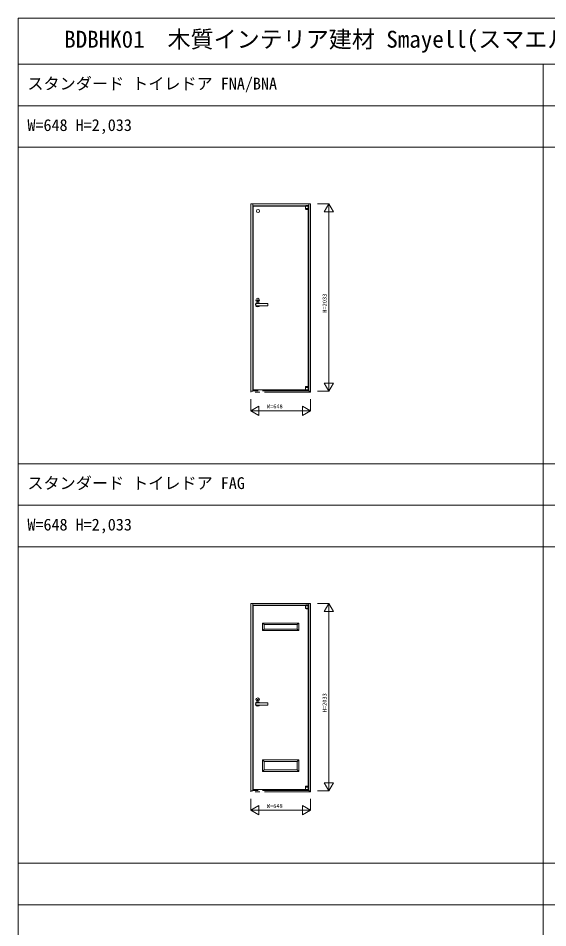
# Model space of a CAD drawing. Units: millimetres, scale not verified. Extents: x -14341 to 14341, y -10000 to 10000.
# Drawn here: x -14340 to -8589, y 130 to 10000 of the extents above; entities that cross this region are included whole.
import ezdxf
from ezdxf.enums import TextEntityAlignment as Align

# ---------------------------------------------------------------- set-up
doc = ezdxf.new("R2010")
doc.units = ezdxf.units.MM
doc.header["$LTSCALE"] = 50
doc.linetypes.add('USER2', pattern=[15, 10, -1, 1, -1, 1, -1])
doc.layers.add('0-0_0', color=7, linetype='Continuous')
for name, color, linetype, lineweight in [('0-1_YKK_F1', 7, 'Continuous', 18), ('0-2_YKK_A1', 4, 'Continuous', 18), ('0-3_YKK_N1', 2, 'Continuous', 18)]:
    doc.layers.add(name, color=color, linetype=linetype, lineweight=lineweight)
doc.styles.add('ＭＳ ゴシック', font='')
doc.styles.get('ＭＳ ゴシック').set_extended_font_data('MS Gothic')

msp = doc.modelspace()

# ---------------------------------------------------------------- linework, layer by layer
at = {"layer": '0-1_YKK_F1'}
for p, q in [((-14340.01, 10000), (14341.01, 10000)), ((-14340.01, -10000), (-14340.01, 10000)), ((-14340.01, 9500), (14159.99, 9500)), ((-8640.01, -10000), (-8640.01, 9500)), ((-14340.01, 9050), (14159.99, 9050)), ((-14340.01, 8600), (14159.99, 8600)), ((-14340.01, 5165), (14159.99, 5165)), ((-14340.01, 4715), (14159.99, 4715)), ((-14340.01, 4265), (14159.99, 4265)), ((-14340.01, 830), (14159.99, 830)), ((-14340.01, 380), (14159.99, 380))]:
    msp.add_line(p, q, dxfattribs=at)
at = {"layer": '0-2_YKK_A1'}
for p, q in [((-11221, 7957.9), (-11221, 7958.8)), ((-11220.1, 7958.8), (-11221, 7958.8)), ((-11221, 7958.8), (-11221, 7933.3)), ((-11221, 7933.3), (-11190, 7933.3)), ((-11221, 7932.3), (-11221, 7931.3)), ((-11221, 7932.3), (-11220.1, 7932.3)), ((-11213.27, 7925), (-11220.6, 7930.5)), ((-11220.4, 7932.3), (-11220.4, 7933.3)), ((-11192.83, 7932.3), (-11220.1, 7932.3)), ((-11219.21, 7960.5), (-11219.21, 7958.8)), ((-11216.91, 7966), (-11216.91, 7969)), ((-11216.91, 7969), (-11190.91, 7969)), ((-11216.91, 7966), (-11190.91, 7966)), ((-11216.91, 7964.22), (-11216.91, 7966)), ((-11216.91, 7965), (-11207.41, 7965)), ((-11207.41, 7966), (-11207.41, 7958.8)), ((-11200.41, 7962), (-11207.41, 7962)), ((-11200.41, 7958.8), (-11200.41, 7966)), ((-11200.41, 7965), (-11190.91, 7965)), ((-11190.91, 7962), (-11200.41, 7962)), ((-11190.61, 7959.1), (-11200.41, 7959.1)), ((-11194.69, 7924.8), (-11191, 7924.8)), ((-11190.35, 7958.8), (-11192.83, 7958.8)), ((-11190.35, 7932.3), (-11192.83, 7932.3)), ((-11192.21, 7924.8), (-11192, 7924.8)), ((-11191.01, 5996.07), (-11191.01, 7924.88)), ((-11190.91, 7966), (-11190.91, 7969)), ((-11190.91, 7966), (-11190.91, 7964.22)), ((-11188.01, 7965), (-11190.91, 7965)), ((-11190.91, 7964.22), (-11190.91, 7962)), ((-11190.91, 7962), (-11188.01, 7962)), ((-11190.61, 7958.8), (-11190.61, 7959.1)), ((-11190.6, 7932.3), (-11190.6, 7933.3)), ((-11190.6, 7932.3), (-11190.6, 7933.3)), ((-11190.35, 7932.3), (-11190, 7932.3)), ((-11190, 7933.3), (-11190, 7958.8)), ((-11190, 7925.8), (-11190, 7932.3)), ((-11186.01, 7964.58), (-11186.01, 7965.5)), ((-11186.01, 7954), (-11186.01, 7960)), ((-11186.01, 7960), (-11183.01, 7960)), ((-11186.01, 6014), (-11186.01, 7960)), ((-11186.01, 7946), (-11186.01, 7952)), ((-11186.01, 7946), (-11186.01, 7916)), ((-11183.01, 7965), (-11183.01, 7961)), ((-11183.01, 7961), (-11183.01, 7960)), ((-11183.01, 7954), (-11183.01, 7960)), ((-11183.01, 7952), (-11183.01, 7946)), ((-11183.01, 7916), (-11183.01, 7946)), ((-11183.01, 7916), (-11183.01, 7910)), ((-11740.01, 6933.98), (-11740.01, 6943.02)), ((-11738.01, 6943.02), (-11740.01, 6943.02)), ((-11740.01, 6933.98), (-11738.01, 6933.98)), ((-11738.01, 6933.98), (-11738.01, 6943.02)), ((-11760.01, 6897.75), (-11760.01, 6903.5)), ((-11760.01, 6887.25), (-11760.01, 6897.75)), ((-11760.01, 6881.5), (-11760.01, 6887.25)), ((-11631.01, 6904.5), (-11759.01, 6904.5)), ((-11759.01, 6880.5), (-11631.01, 6880.5)), ((-11630.01, 6903.5), (-11630.01, 6897.75)), ((-11250.61, 5965.9), (-11250.61, 5966.5)), ((-11244.61, 5965.9), (-11250.61, 5965.9)), ((-11219.21, 5965.9), (-11244.61, 5965.9)), ((-11221.01, 6001.2), (-11221.01, 5993.7)), ((-11190.91, 5993.7), (-11221.01, 5993.7)), ((-11190.91, 5992.7), (-11221.01, 5992.7)), ((-11218.18, 5966.2), (-11220.66, 5966.2)), ((-11220.41, 5993.7), (-11220.41, 5992.7)), ((-11216.32, 6002.2), (-11220.01, 6002.2)), ((-11212.41, 5966.2), (-11218.18, 5966.2)), ((-11211.73, 6002.2), (-11216.32, 6002.2)), ((-11215.41, 5962), (-11215.41, 5959)), ((-11215.41, 5959), (-11183.01, 5959)), ((-11207.01, 6002.2), (-11211.73, 6002.2)), ((-11207.91, 5962.3), (-11207.91, 5962)), ((-11198.38, 6002.2), (-11207.01, 6002.2)), ((-11200.91, 5962), (-11200.91, 5962.3)), ((-11198.87, 6002.2), (-11198.98, 6002.2)), ((-11198.01, 5962.3), (-11198.01, 5964.3)), ((-11190.35, 5995.5), (-11197.73, 6001.95)), ((-11197.34, 5966.2), (-11190.91, 5966.2)), ((-11195.21, 5964.3), (-11195.21, 5966.2)), ((-11191.81, 5965.9), (-11195.21, 5965.9)), ((-11191.81, 5965.9), (-11191.61, 5965.9)), ((-11190.01, 5993.7), (-11190.91, 5993.7)), ((-11190.91, 5966.2), (-11190.01, 5966.2)), ((-11190.61, 5992.7), (-11190.61, 5993.7)), ((-11190.61, 5993.7), (-11190.61, 5992.7)), ((-11190.41, 5962), (-11188.01, 5962)), ((-11190.01, 5993.7), (-11190.01, 5994.75)), ((-11190.01, 5959), (-11187.61, 5959)), ((-11186.01, 6014), (-11186.01, 5964)), ((-11186.01, 6014), (-11183.01, 6014)), ((-11186.01, 5952.5), (-11186.01, 5956.4)), ((-11183.01, 6014), (-11183.01, 5952.5)), ((-11183.01, 5972), (-11183.01, 5970)), ((-11183.01, 5970), (-11183.01, 5964)), ((-11221, 3622.9), (-11221, 3623.8)), ((-11220.1, 3623.8), (-11221, 3623.8)), ((-11221, 3623.8), (-11221, 3598.3)), ((-11221, 3598.3), (-11190, 3598.3)), ((-11221, 3597.3), (-11221, 3596.3)), ((-11221, 3597.3), (-11220.1, 3597.3)), ((-11213.27, 3590), (-11220.6, 3595.5)), ((-11220.4, 3597.3), (-11220.4, 3598.3)), ((-11192.83, 3597.3), (-11220.1, 3597.3)), ((-11219.21, 3625.5), (-11219.21, 3623.8)), ((-11216.91, 3631), (-11216.91, 3634)), ((-11216.91, 3634), (-11190.91, 3634)), ((-11216.91, 3631), (-11190.91, 3631)), ((-11216.91, 3629.22), (-11216.91, 3631)), ((-11216.91, 3630), (-11207.41, 3630)), ((-11207.41, 3631), (-11207.41, 3623.8)), ((-11200.41, 3627), (-11207.41, 3627)), ((-11200.41, 3623.8), (-11200.41, 3631)), ((-11200.41, 3630), (-11190.91, 3630)), ((-11190.91, 3627), (-11200.41, 3627)), ((-11190.61, 3624.1), (-11200.41, 3624.1)), ((-11194.69, 3589.8), (-11191, 3589.8)), ((-11190.35, 3623.8), (-11192.83, 3623.8)), ((-11190.35, 3597.3), (-11192.83, 3597.3)), ((-11192.21, 3589.8), (-11192, 3589.8)), ((-11191.01, 1661.07), (-11191.01, 3589.88)), ((-11190.91, 3631), (-11190.91, 3634)), ((-11190.91, 3631), (-11190.91, 3629.22)), ((-11188.01, 3630), (-11190.91, 3630)), ((-11190.91, 3629.22), (-11190.91, 3627)), ((-11190.91, 3627), (-11188.01, 3627)), ((-11190.61, 3623.8), (-11190.61, 3624.1)), ((-11190.6, 3597.3), (-11190.6, 3598.3)), ((-11190.6, 3597.3), (-11190.6, 3598.3)), ((-11190.35, 3597.3), (-11190, 3597.3)), ((-11190, 3598.3), (-11190, 3623.8)), ((-11190, 3590.8), (-11190, 3597.3)), ((-11186.01, 3629.58), (-11186.01, 3630.5)), ((-11186.01, 3619), (-11186.01, 3625)), ((-11186.01, 3625), (-11183.01, 3625)), ((-11186.01, 1679), (-11186.01, 3625)), ((-11186.01, 3611), (-11186.01, 3617)), ((-11186.01, 3611), (-11186.01, 3581)), ((-11183.01, 3630), (-11183.01, 3626)), ((-11183.01, 3626), (-11183.01, 3625)), ((-11183.01, 3619), (-11183.01, 3625)), ((-11183.01, 3617), (-11183.01, 3611)), ((-11183.01, 3581), (-11183.01, 3611)), ((-11183.01, 3581), (-11183.01, 3575)), ((-11686.51, 3437), (-11686.51, 3355)), ((-11293.51, 3437), (-11686.51, 3437)), ((-11670.51, 3421), (-11686.51, 3437)), ((-11670.51, 3371), (-11686.51, 3355)), ((-11670.51, 3421), (-11670.51, 3371)), ((-11309.51, 3421), (-11670.51, 3421)), ((-11309.51, 3421), (-11293.51, 3437)), ((-11309.51, 3371), (-11293.51, 3355)), ((-11760.01, 2562.75), (-11760.01, 2568.5)), ((-11631.01, 2569.5), (-11759.01, 2569.5)), ((-11740.01, 2598.98), (-11740.01, 2608.02)), ((-11738.01, 2608.02), (-11740.01, 2608.02)), ((-11740.01, 2598.98), (-11738.01, 2598.98)), ((-11738.01, 2598.98), (-11738.01, 2608.02)), ((-11630.01, 2568.5), (-11630.01, 2562.75)), ((-11760.01, 2552.25), (-11760.01, 2562.75)), ((-11760.01, 2546.5), (-11760.01, 2552.25)), ((-11759.01, 2545.5), (-11631.01, 2545.5)), ((-11686.51, 1951), (-11686.51, 1827)), ((-11293.51, 1951), (-11686.51, 1951)), ((-11670.51, 1935), (-11686.51, 1951)), ((-11670.51, 1935), (-11670.51, 1843)), ((-11309.51, 1935), (-11670.51, 1935)), ((-11309.51, 1935), (-11293.51, 1951)), ((-11670.51, 1843), (-11686.51, 1827)), ((-11309.51, 1843), (-11293.51, 1827)), ((-11186.01, 1679), (-11186.01, 1629)), ((-11186.01, 1679), (-11183.01, 1679)), ((-11183.01, 1679), (-11183.01, 1617.5)), ((-11250.61, 1630.9), (-11250.61, 1631.5)), ((-11244.61, 1630.9), (-11250.61, 1630.9)), ((-11219.21, 1630.9), (-11244.61, 1630.9)), ((-11221.01, 1666.2), (-11221.01, 1658.7)), ((-11190.91, 1658.7), (-11221.01, 1658.7)), ((-11190.91, 1657.7), (-11221.01, 1657.7)), ((-11218.18, 1631.2), (-11220.66, 1631.2)), ((-11220.41, 1658.7), (-11220.41, 1657.7)), ((-11216.32, 1667.2), (-11220.01, 1667.2)), ((-11212.41, 1631.2), (-11218.18, 1631.2)), ((-11211.73, 1667.2), (-11216.32, 1667.2)), ((-11215.41, 1627), (-11215.41, 1624)), ((-11215.41, 1624), (-11183.01, 1624)), ((-11207.01, 1667.2), (-11211.73, 1667.2)), ((-11207.91, 1627.3), (-11207.91, 1627)), ((-11198.38, 1667.2), (-11207.01, 1667.2)), ((-11200.91, 1627), (-11200.91, 1627.3)), ((-11198.87, 1667.2), (-11198.98, 1667.2)), ((-11198.01, 1627.3), (-11198.01, 1629.3)), ((-11190.35, 1660.5), (-11197.73, 1666.95)), ((-11197.34, 1631.2), (-11190.91, 1631.2)), ((-11195.21, 1629.3), (-11195.21, 1631.2)), ((-11191.81, 1630.9), (-11195.21, 1630.9)), ((-11191.81, 1630.9), (-11191.61, 1630.9)), ((-11190.01, 1658.7), (-11190.91, 1658.7)), ((-11190.91, 1631.2), (-11190.01, 1631.2)), ((-11190.61, 1657.7), (-11190.61, 1658.7)), ((-11190.61, 1658.7), (-11190.61, 1657.7)), ((-11190.41, 1627), (-11188.01, 1627)), ((-11190.01, 1658.7), (-11190.01, 1659.75)), ((-11190.01, 1624), (-11187.61, 1624)), ((-11186.01, 1617.5), (-11186.01, 1621.4)), ((-11183.01, 1637), (-11183.01, 1635)), ((-11183.01, 1635), (-11183.01, 1629))]:
    msp.add_line(p, q, dxfattribs=at)
at = {"layer": '0-2_YKK_A1', "linetype": 'USER2'}
for p, q in [((-11814.01, 5940.5), (-11814.01, 5952.5)), ((-11794.01, 5952.5), (-11814.01, 5952.5)), ((-11166.01, 5940.5), (-11814.01, 5940.5)), ((-11186.01, 5956), (-11794.01, 5956)), ((-11794.01, 5956), (-11794.01, 5952.5)), ((-11186.01, 5956), (-11186.01, 5952.5)), ((-11186.01, 5952.5), (-11166.01, 5952.5)), ((-11166.01, 5940.5), (-11166.01, 5952.5)), ((-11814.01, 1605.5), (-11814.01, 1617.5)), ((-11794.01, 1617.5), (-11814.01, 1617.5)), ((-11166.01, 1605.5), (-11814.01, 1605.5)), ((-11186.01, 1621), (-11794.01, 1621)), ((-11794.01, 1621), (-11794.01, 1617.5)), ((-11186.01, 1621), (-11186.01, 1617.5)), ((-11186.01, 1617.5), (-11166.01, 1617.5)), ((-11166.01, 1605.5), (-11166.01, 1617.5))]:
    msp.add_line(p, q, dxfattribs=at)
at = {"layer": '0-2_YKK_A1'}
for points in [[(-11814.01, 5952.5), (-11794.01, 5952.5), (-11794.01, 7985.5), (-11814.01, 7985.5)], [(-11814.01, 1617.5), (-11794.01, 1617.5), (-11794.01, 3650.5), (-11814.01, 3650.5)]]:
    msp.add_lwpolyline(points, close=True, dxfattribs=at)
for points in [[(-11190.91, 7965.5), (-11186.01, 7965.5), (-11186.01, 7985.5), (-11794.01, 7985.5), (-11794.01, 7965.5), (-11216.91, 7965.5)], [(-11219.21, 7960.5), (-11789.01, 7960.5), (-11789.01, 5966.5), (-11221.01, 5966.5)], [(-11192.83, 7958.8), (-11213.67, 7958.8), (-11220.1, 7958.8)], [(-11207.41, 7959.1), (-11219.21, 7959.1), (-11219.21, 7958.8)], [(-11207.41, 7962), (-11216.91, 7962), (-11216.91, 7964.22)], [(-11212.67, 7924.8), (-11204, 7924.8), (-11199.28, 7924.8), (-11194.69, 7924.8)], [(-11203.11, 7958.8), (-11200.23, 7958.8), (-11197.87, 7958.8)], [(-11190, 7957.9), (-11190, 7958.8), (-11190.35, 7958.8)], [(-11186.01, 7985.5), (-11166.01, 7985.5), (-11166.01, 5952.5), (-11186.01, 5952.5)], [(-11183.01, 7965), (-11186.01, 7965), (-11186.01, 7964.58)], [(-11183.01, 7954), (-11183.01, 7952), (-11186.01, 7952), (-11186.01, 7954)], [(-11183.01, 7910), (-11186.01, 7910), (-11186.01, 7916)], [(-11183.01, 7965), (-11183.01, 7945.4), (-11183.01, 7910)], [(-11630.01, 6897.75), (-11630.01, 6887.25), (-11630.01, 6881.5)], [(-11221.01, 5992.7), (-11221.01, 5966.2), (-11220.66, 5966.2)], [(-11212.81, 5965.9), (-11219.21, 5965.9), (-11219.21, 5966.2)], [(-11215.41, 5962), (-11193.41, 5962), (-11190.41, 5962)], [(-11215.41, 5959), (-11215.41, 5956.4), (-11183.01, 5956.4)], [(-11212.81, 5966.2), (-11212.81, 5964.3), (-11195.21, 5964.3)], [(-11197.34, 5966.2), (-11207.01, 5966.2), (-11212.41, 5966.2)], [(-11210.01, 5964.3), (-11210.01, 5962.3), (-11198.01, 5962.3)], [(-11190.61, 5966.2), (-11190.61, 5965.9), (-11191.61, 5965.9)], [(-11190.01, 5966.2), (-11190.01, 5992.7), (-11190.91, 5992.7)], [(-11190.91, 3630.5), (-11186.01, 3630.5), (-11186.01, 3650.5), (-11794.01, 3650.5), (-11794.01, 3630.5), (-11216.91, 3630.5)], [(-11219.21, 3625.5), (-11789.01, 3625.5), (-11789.01, 1631.5), (-11221.01, 1631.5)], [(-11192.83, 3623.8), (-11213.67, 3623.8), (-11220.1, 3623.8)], [(-11207.41, 3624.1), (-11219.21, 3624.1), (-11219.21, 3623.8)], [(-11207.41, 3627), (-11216.91, 3627), (-11216.91, 3629.22)], [(-11212.67, 3589.8), (-11204, 3589.8), (-11199.28, 3589.8), (-11194.69, 3589.8)], [(-11203.11, 3623.8), (-11200.23, 3623.8), (-11197.87, 3623.8)], [(-11190, 3622.9), (-11190, 3623.8), (-11190.35, 3623.8)], [(-11186.01, 3650.5), (-11166.01, 3650.5), (-11166.01, 1617.5), (-11186.01, 1617.5)], [(-11183.01, 3630), (-11186.01, 3630), (-11186.01, 3629.58)], [(-11183.01, 3619), (-11183.01, 3617), (-11186.01, 3617), (-11186.01, 3619)], [(-11183.01, 3575), (-11186.01, 3575), (-11186.01, 3581)], [(-11183.01, 3630), (-11183.01, 3610.4), (-11183.01, 3575)], [(-11686.51, 3355), (-11293.51, 3355), (-11293.51, 3437)], [(-11670.51, 3371), (-11309.51, 3371), (-11309.51, 3421)], [(-11630.01, 2562.75), (-11630.01, 2552.25), (-11630.01, 2546.5)], [(-11686.51, 1827), (-11293.51, 1827), (-11293.51, 1951)], [(-11670.51, 1843), (-11309.51, 1843), (-11309.51, 1935)], [(-11221.01, 1657.7), (-11221.01, 1631.2), (-11220.66, 1631.2)], [(-11212.81, 1630.9), (-11219.21, 1630.9), (-11219.21, 1631.2)], [(-11215.41, 1627), (-11193.41, 1627), (-11190.41, 1627)], [(-11215.41, 1624), (-11215.41, 1621.4), (-11183.01, 1621.4)], [(-11212.81, 1631.2), (-11212.81, 1629.3), (-11195.21, 1629.3)], [(-11197.34, 1631.2), (-11207.01, 1631.2), (-11212.41, 1631.2)], [(-11210.01, 1629.3), (-11210.01, 1627.3), (-11198.01, 1627.3)], [(-11190.61, 1631.2), (-11190.61, 1630.9), (-11191.61, 1630.9)], [(-11190.01, 1631.2), (-11190.01, 1657.7), (-11190.91, 1657.7)]]:
    msp.add_lwpolyline(points, dxfattribs=at)
for centre, radius in [((-11736.01, 7907.5), 16), ((-11739.01, 6941.5), 19), ((-11739.01, 6938.5), 5.05), ((-11739.01, 2606.5), 19), ((-11739.01, 2603.5), 5.05)]:
    msp.add_circle(centre, radius, dxfattribs=at)
for centre, radius, start, end in [((-11220, 7931.3), 1, 180, 233.1301), ((-11212.67, 7925.8), 1, 233.1301, 270), ((-11191, 7925.8), 1, 270, 0), ((-11188.01, 7960), 5, 0, 90), ((-11188.01, 7960), 2, 0, 90), ((-11739.01, 6892.5), 23.5, 30.70636, 149.36289), ((-11739.01, 6892.5), 23.5, 153.33134, 206.66866), ((-11759.01, 6903.5), 1, 90, 180), ((-11759.01, 6881.5), 1, 180, 270), ((-11739.01, 6892.5), 23.5, 210.63711, 329.29364), ((-11631.01, 6903.5), 1, 0, 90), ((-11631.01, 6881.5), 1, 270, 0), ((-11220.01, 6001.2), 1, 90, 180), ((-11198.38, 6001.2), 1, 48.81407, 90), ((-11191.01, 5994.75), 1, 0, 48.81407), ((-11188.01, 5964), 2, 270, 0), ((-11188.01, 5964), 5, 270, 0), ((-11220, 3596.3), 1, 180, 233.1301), ((-11212.67, 3590.8), 1, 233.1301, 270), ((-11191, 3590.8), 1, 270, 0), ((-11188.01, 3625), 5, 0, 90), ((-11188.01, 3625), 2, 0, 90), ((-11739.01, 2557.5), 23.5, 153.33134, 206.66866), ((-11759.01, 2568.5), 1, 90, 180), ((-11739.01, 2557.5), 23.5, 30.70636, 149.36289), ((-11631.01, 2568.5), 1, 0, 90), ((-11759.01, 2546.5), 1, 180, 270), ((-11739.01, 2557.5), 23.5, 210.63711, 329.29364), ((-11631.01, 2546.5), 1, 270, 0), ((-11220.01, 1666.2), 1, 90, 180), ((-11198.38, 1666.2), 1, 48.81407, 90), ((-11191.01, 1659.75), 1, 0, 48.81407), ((-11188.01, 1629), 2, 270, 0), ((-11188.01, 1629), 5, 270, 0)]:
    msp.add_arc(centre, radius, start, end, dxfattribs=at)
at = {"layer": '0-3_YKK_N1'}
for p, q in [((-11091.01, 7985.5), (-10966.01, 7985.5)), ((-11016.01, 7898.9), (-10966.01, 7985.5)), ((-11016.01, 7898.9), (-10916.01, 7898.9)), ((-10966.01, 5952.5), (-10966.01, 7985.5)), ((-10966.01, 7985.5), (-10916.01, 7898.9)), ((-11016.01, 6039.1), (-10966.01, 5952.5)), ((-11016.01, 6039.1), (-10916.01, 6039.1)), ((-10966.01, 5952.5), (-10916.01, 6039.1)), ((-11091.01, 5952.5), (-10966.01, 5952.5)), ((-11814.01, 5865.5), (-11814.01, 5740.5)), ((-11166.01, 5865.5), (-11166.01, 5740.5)), ((-11814.01, 5740.5), (-11166.01, 5740.5)), ((-11814.01, 5740.5), (-11727.41, 5690.5)), ((-11252.61, 5790.5), (-11252.61, 5690.5)), ((-11252.61, 5790.5), (-11166.01, 5740.5)), ((-11252.61, 5690.5), (-11166.01, 5740.5)), ((-11091.01, 3650.5), (-10966.01, 3650.5)), ((-11016.01, 3563.9), (-10966.01, 3650.5)), ((-11016.01, 3563.9), (-10916.01, 3563.9)), ((-10966.01, 1617.5), (-10966.01, 3650.5)), ((-10966.01, 3650.5), (-10916.01, 3563.9)), ((-11016.01, 1704.1), (-10966.01, 1617.5)), ((-11016.01, 1704.1), (-10916.01, 1704.1)), ((-10966.01, 1617.5), (-10916.01, 1704.1)), ((-11091.01, 1617.5), (-10966.01, 1617.5)), ((-11814.01, 1530.5), (-11814.01, 1405.5)), ((-11166.01, 1530.5), (-11166.01, 1405.5)), ((-11814.01, 1405.5), (-11727.41, 1455.5)), ((-11814.01, 1405.5), (-11166.01, 1405.5)), ((-11814.01, 1405.5), (-11727.41, 1355.5)), ((-11727.41, 1455.5), (-11727.41, 1355.5)), ((-11252.61, 1455.5), (-11252.61, 1355.5)), ((-11252.61, 1455.5), (-11166.01, 1405.5)), ((-11252.61, 1355.5), (-11166.01, 1405.5))]:
    msp.add_line(p, q, dxfattribs=at)
msp.add_lwpolyline([(-11814.01, 5740.5), (-11727.41, 5790.5), (-11727.41, 5690.5)], dxfattribs=at)

# ---------------------------------------------------------------- texts
at = {"layer": '0-0_0', "style": 'ＭＳ ゴシック'}
for s, height, p in [('BDBHK01  木質インテリア建材 Smayell(スマエル) 室内ドア スタンダード トイレドア 呼称幅(W)064 意匠図', 183.3, (-13840.01, 9625)), ('スタンダード トイレドア FNA/BNA', 128.3, (-14240.01, 9187.5)), ('W=648 H=2,033', 128.3, (-14240.01, 8737.5)), ('スタンダード トイレドア FAG', 128.3, (-14240.01, 4852.5)), ('W=648 H=2,033', 128.3, (-14240.01, 4402.5))]:
    msp.add_text(s, height=height, dxfattribs=at).set_placement(p, align=Align.BOTTOM_LEFT)
at = {"layer": '0-3_YKK_N1', "color": 7, "style": 'ＭＳ ゴシック'}
for p in [(-10978.01, 6804), (-10978.01, 2469)]:
    msp.add_text('H=2033', height=43.99, rotation=90, dxfattribs=at).set_placement(p, align=Align.BOTTOM_LEFT)
for p in [(-11640.01, 5752.5), (-11640.01, 1417.5)]:
    msp.add_text('W=648', height=43.99, dxfattribs=at).set_placement(p, align=Align.BOTTOM_LEFT)

doc.saveas('drawing.dxf')
